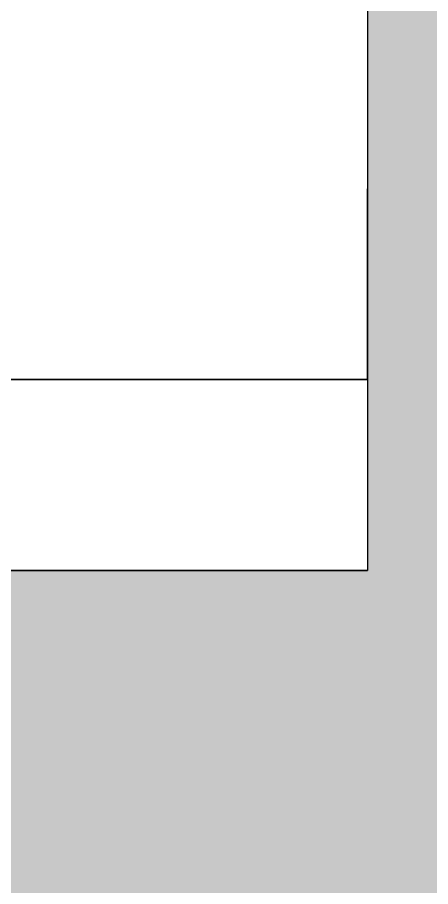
# Model space of a CAD drawing. Header units: millimetres. Extents: x -4391136 to -1798569, y -886572 to -291056.
# Drawn here: x -2230911.6 to -2230695.2, y -394855.9 to -394400.7 of the extents above; entities that cross this region are included whole.
import ezdxf

# ---------------------------------------------------------------- set-up
doc = ezdxf.new("R2010")
doc.units = ezdxf.units.MM
doc.set_wipeout_variables(frame=1)
for name, color, linetype in [('000 - CONCRETE_COL_CUT_COLOR_1', 7, 'Continuous'), ('000 - CONCRETE_COL_CUT_COLOR_5', 7, 'Continuous'), ('000 - CONCRETE_COL_HATCH_', 7, 'Continuous'), ('000 - CONCRETE_COL_WIPEOUT_', 7, 'Continuous'), ('000 - CONCRETE_WALL_MAIN_COLOR_1', 7, 'Continuous')]:
    doc.layers.add(name, color=color, linetype=linetype)

# ---------------------------------------------------------------- blocks, each defined once
blk = doc.blocks.new('Rectangular Mullion - Mullion_Beam 300x400-30283034-ENTRANCE 2 - ENLARGE ELEVATION 2')
at = {"layer": '000 - CONCRETE_WALL_MAIN_COLOR_1', "color": 7, "lineweight": 35}
for p, q in [((-494251.99, 101340), (-494251.99, 101240)), ((-493951.99, 101240), (-493951.99, 101340))]:
    blk.add_line(p, q, dxfattribs=at)
blk = doc.blocks.new('Rectangular Mullion - Mullion_Beam 300x400-30282156-ENTRANCE 2 - ENLARGE ELEVATION 2')
at = {"layer": '000 - CONCRETE_WALL_MAIN_COLOR_1', "color": 7}
for p, q in [((-494251.99, 101240), (-494251.99, 101340)), ((-493951.99, 101340), (-493951.99, 101240))]:
    blk.add_line(p, q, dxfattribs=at)
blk = doc.blocks.new('*U1434')
at = {"layer": '000 - CONCRETE_COL_HATCH_'}
h = blk.add_hatch(dxfattribs=at)
h.set_pattern_fill('AR-CONC', scale=0.04)
h.set_pattern_definition([(50, (-342476.865, -850394.2085), (7.28738676, -0.63756342), [0.762, -8.382]), (355, (-342476.865, -850394.2085), (-1.40973686, 7.64227381), [0.6096, -6.705623367]), (100.4514447, (-342476.258, -850394.2616), (5.877649884, 7.004710076), [0.64760035, -7.123609784]), (46.1842, (-342476.865, -850392.1765), (10.84316164, -1.68169312), [1.143, -12.573]), (96.6355576, (-342475.962, -850392.317), (9.49616536, 9.89704498), [0.97140093, -10.68542433]), (351.1841512, (-342476.865, -850392.176), (9.49616536, 9.89704498), [0.91439868, -10.05838928]), (21, (-342475.849, -850392.6845), (6.06457565, -4.090607927), [0.762, -8.382]), (326, (-342475.849, -850392.6845), (2.472081134, 7.367518645), [0.6096, -6.7056]), (71.451445, (-342475.344, -850393.025), (8.53665677, 3.276910755), [0.64760035, -7.123597504]), (37.5, (-342476.8652, -850394.2085), (0.12354413, 3.382201555), [0, -6.62432, 0, -6.8072, 0, -6.731]), (7.5, (-342476.8652, -850394.2085), (2.6727865, 4.007222993), [0, -3.88112, 0, -6.47192, 0, -2.5654]), (327.5, (-342479.131, -850394.2085), (5.423623807, -0.22914976), [0, -2.54, 0, -7.9248, 0, -10.5156]), (317.5, (-342480.147, -850394.2085), (5.925167255, 1.017059641), [0, -3.302, 0, -5.26288, 0, -7.4676])])
h.paths.add_polyline_path([(0, 0), (0, 100), (-50, 100), (-50, 800), (-350, 800), (-350, 100), (-2946.39, 100), (-16181.84, -50), (-28356.97, -50), (-28356.97, 50), (-28356.97, -50), (-28356.97, 50), (-28504.45, 50), (-28532.45, 22), (-28543.7, -50), (-30682.04, -50), (-30682.04, 0), (-31116.3, 0), (-31116.3, -300), (-16180.42, -300), (-2944.97, -150), (-350, -150), (-350, -704.69), (-50, -704.69), (-50, -150), (868.78, -150), (868.78, 0)])
at = {"layer": '000 - CONCRETE_COL_CUT_COLOR_1', "color": 7, "lineweight": -2}
blk.add_lwpolyline([(-50, 800), (-350, 800), (-350, 100), (-2946.39, 100), (-16181.84, -50)], dxfattribs=at)
blk = doc.blocks.new('A$C3de08056')
at = {"layer": '000 - CONCRETE_WALL_MAIN_COLOR_1', "color": 7}
for p, q in [((-3777.96, -4350), (-3777.96, -4950)), ((-3777.96, -4350), (-3777.96, -5050)), ((-3777.96, -4950), (-6382.08, -4950)), ((-3777.96, -4950), (-6374.92, -4950)), ((-6381.52, -5050), (-3777.96, -5050)), ((-3777.96, -5050), (-6381.52, -5050)), ((-6374.35, -5050), (-3777.96, -5050)), ((-3777.96, -5050), (-6374.35, -5050)), ((-3777.96, -5050), (-6374.35, -5050)), ((-3777.96, -5050), (-3975.56, -5050)), ((-3777.96, -5050), (-3822.96, -5050)), ((-3822.96, -5050), (-3777.96, -5050))]:
    blk.add_line(p, q, dxfattribs=at)
at = {"layer": '000 - CONCRETE_WALL_MAIN_COLOR_1', "color": 7, "lineweight": 35}
blk.add_line((-3777.96, -4950), (-3975.56, -4950), dxfattribs=at)
at = {"layer": '000 - CONCRETE_WALL_MAIN_COLOR_1', "color": 7}
for name in ['Rectangular Mullion - Mullion_Beam 300x400-30283034-ENTRANCE 2 - ENLARGE ELEVATION 2', 'Rectangular Mullion - Mullion_Beam 300x400-30282156-ENTRANCE 2 - ENLARGE ELEVATION 2']:
    blk.add_blockref(name, (490474.03, -106190), dxfattribs=at)
at = {"layer": '000 - CONCRETE_COL_CUT_COLOR_5', "color": 7}
blk.add_blockref('*U1434', (-3427.96, -5150), dxfattribs=at)
blk = doc.blocks.new('W-1-PP17-ENT2_REV00_20260527-020919_ELEVATION_2_EX')
at = {"color": 7}
blk.add_blockref('A$C3de08056', (6174.92, 106190), dxfattribs=at)

msp = doc.modelspace()

# ---------------------------------------------------------------- block references
at = {"color": 7}
msp.add_blockref('W-1-PP17-ENT2_REV00_20260527-020919_ELEVATION_2_EX', (-2233125.24, -495830.45), dxfattribs=at)

doc.saveas('drawing.dxf')
